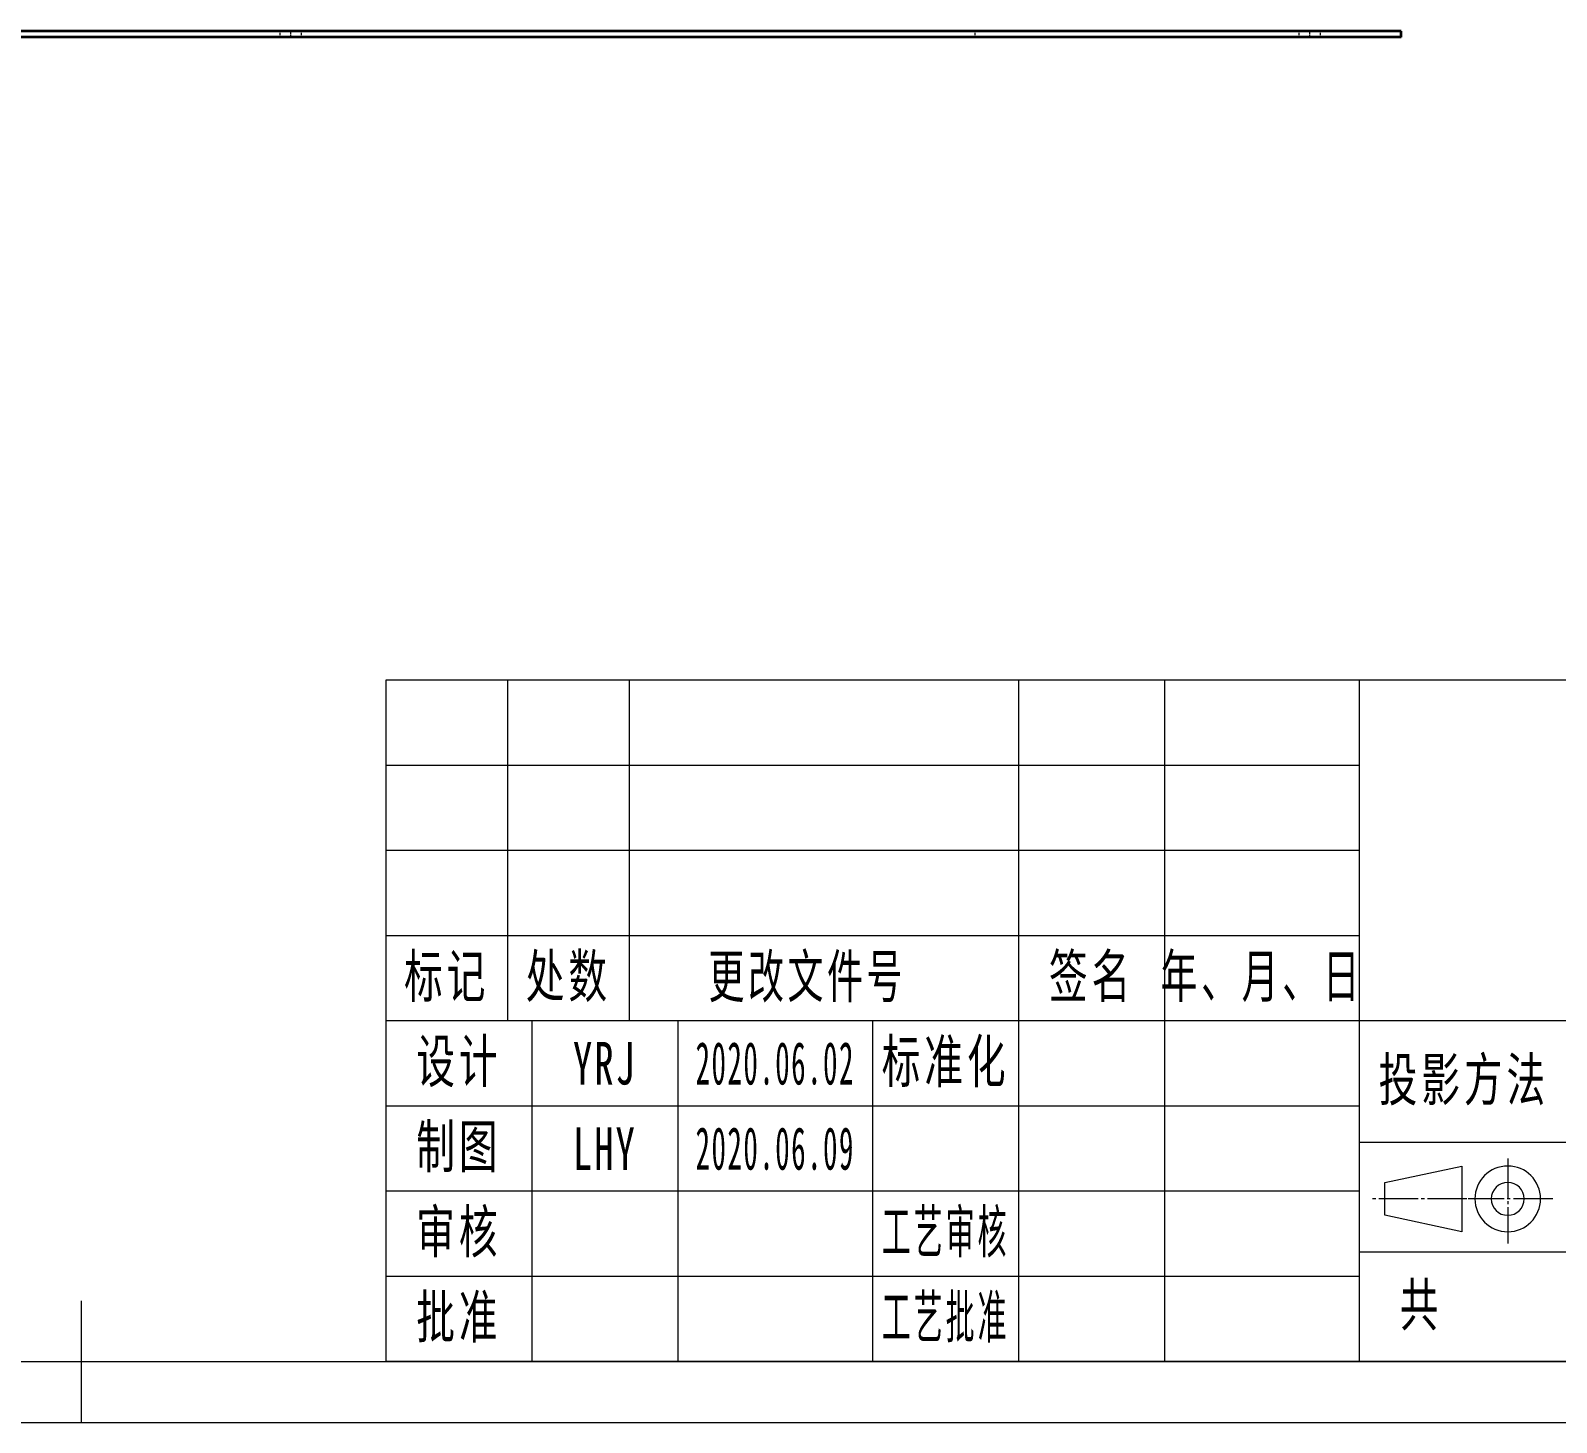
# Model space of a CAD drawing. Header units: millimetres. Extents: x -15766 to 80009, y -9701 to 15159.
# Drawn here: x -4467 to -3965, y 13254 to 13711 of the extents above; entities that cross this region are included whole.
import ezdxf

# ---------------------------------------------------------------- set-up
doc = ezdxf.new("R2010")
doc.units = ezdxf.units.MM
for name, pattern in [('CENTER-HOKUTO_1', [16, 13, -1, 1, -1]), ('DASHDOT', [18.5, 12, -3, 0.5, -3]), ('DASHED', [15, 12, -3]), ('HIDDEN-HOKUTO_1', [2, 1, -1])]:
    doc.linetypes.add(name, pattern=pattern)
for name, color, linetype, lineweight in [('AM_7', 2, 'CENTER-HOKUTO_1', 18), ('AM_HID', 1, 'HIDDEN-HOKUTO_1', 18), ('AM_VIS', 7, 'Continuous', 18), ('CDRAFT0', 7, 'Continuous', 18), ('title_frame', 7, 'Continuous', 18), ('尺寸线层', 3, 'Continuous', 18), ('粗实线层_1', 7, 'Continuous', 15), ('细实线层', 7, 'Continuous', 18)]:
    doc.layers.add(name, color=color, linetype=linetype, lineweight=lineweight)
doc.styles.add('UserTxtStyle1', font='', dxfattribs={"width": 0.618357})
doc.styles.add('UserTxtStyle2', font='', dxfattribs={"width": 0.634692})
doc.styles.add('标准', font='', dxfattribs={"width": 0.667})
doc.styles.get('UserTxtStyle1').set_extended_font_data('宋体')
doc.styles.get('UserTxtStyle2').set_extended_font_data('宋体')
doc.styles.get('标准').set_extended_font_data('宋体')

# ---------------------------------------------------------------- blocks, each defined once
blk = doc.blocks.new('*X589')
at = {"layer": 'CDRAFT0'}
blk.add_line((0, 0), (420, 0), dxfattribs=at)
at = {"layer": '粗实线层_1'}
for p, q in [((210, 0), (210, 10)), ((25, 5), (415, 5))]:
    blk.add_line(p, q, dxfattribs=at)

msp = doc.modelspace()

# ---------------------------------------------------------------- linework, layer by layer
at = {"layer": 'AM_7', "linetype": 'DASHDOT', "lineweight": 13, "ltscale": 0.059998}
for p, q in [((-4381.34364, 13708.9532), (-4381.34364, 13711.3531)), ((-4046.34364, 13708.9532), (-4046.34364, 13711.3531))]:
    msp.add_line(p, q, dxfattribs=at)
at = {"layer": 'AM_HID', "linetype": 'DASHED', "lineweight": 13, "ltscale": 0.05}
for p, q in [((-4384.84364, 13709.15315), (-4384.84364, 13711.15315)), ((-4377.84364, 13709.15315), (-4377.84364, 13711.15315)), ((-4156.34364, 13709.15315), (-4156.34364, 13711.15315)), ((-4049.84364, 13709.15315), (-4049.84364, 13711.15315)), ((-4042.84364, 13709.15315), (-4042.84364, 13711.15315))]:
    msp.add_line(p, q, dxfattribs=at)
at = {"layer": 'AM_VIS', "lineweight": 35}
for p, q in [((-4016.34364, 13711.15315), (-4746.34364, 13711.15315)), ((-4016.34364, 13709.15315), (-4746.34364, 13709.15315))]:
    msp.add_line(p, q, dxfattribs=at)
at = {"layer": 'AM_VIS', "lineweight": 35, "ltscale": 0.05}
msp.add_line((-4016.34364, 13709.15315), (-4016.34364, 13711.15315), dxfattribs=at)
at = {"layer": '粗实线层_1'}
for p, q in [((-3630.08506, 13497.73384), (-4350.08506, 13497.73384)), ((-4350.08506, 13497.73384), (-4350.08506, 13273.73384)), ((-4030.08506, 13497.73384), (-4030.08506, 13273.73384)), ((-3830.08506, 13385.73384), (-4350.08506, 13385.73384)), ((-4190.08506, 13385.73384), (-4190.08506, 13273.73384)), ((-4030.08506, 13357.73384), (-4350.08506, 13357.73384)), ((-4030.08506, 13329.73384), (-4350.08506, 13329.73384)), ((-3830.08506, 13309.73384), (-4030.08506, 13309.73384)), ((-4030.08506, 13301.73384), (-4350.08506, 13301.73384)), ((-3630.08506, 13273.73384), (-4350.08506, 13273.73384))]:
    msp.add_line(p, q, dxfattribs=at)
at = {"layer": '细实线层'}
for p, q in [((-4310.08506, 13497.73384), (-4310.08506, 13385.73384)), ((-4270.08506, 13497.73384), (-4270.08506, 13385.73384)), ((-4142.08506, 13497.73384), (-4142.08506, 13273.73384)), ((-4094.08506, 13497.73384), (-4094.08506, 13273.73384)), ((-4030.08506, 13469.73384), (-4350.08506, 13469.73384)), ((-4030.08506, 13441.73384), (-4350.08506, 13441.73384)), ((-4030.08506, 13413.73384), (-4350.08506, 13413.73384)), ((-4302.08506, 13385.73384), (-4302.08506, 13273.73384)), ((-4254.08506, 13385.73384), (-4254.08506, 13273.73384)), ((-3830.08506, 13345.73384), (-4030.08506, 13345.73384))]:
    msp.add_line(p, q, dxfattribs=at)
at = {"layer": '细实线层', "color": 2, "linetype": 'CENTER-HOKUTO_1', "lineweight": 18}
for p, q in [((-3981.29256, 13340.53315), (-3981.29256, 13312.62595)), ((-3994.69291, 13327.24915), (-4026.52513, 13327.24915)), ((-3966.44319, 13327.24915), (-3994.26581, 13327.24915))]:
    msp.add_line(p, q, dxfattribs=at)
at = {"layer": '细实线层', "color": 3}
for p, q in [((-4021.67839, 13332.64915), (-3996.37019, 13338.04915)), ((-3996.37019, 13338.04915), (-3996.37019, 13316.44915)), ((-4021.67839, 13321.84915), (-4021.67839, 13332.64915)), ((-3996.37019, 13316.44915), (-4021.67839, 13321.84915))]:
    msp.add_line(p, q, dxfattribs=at)
for radius in [10.8, 5.4]:
    msp.add_arc((-3981.29256, 13327.24915), radius, 0, 359.9893827, dxfattribs=at)

# ---------------------------------------------------------------- block references
at = {"layer": 'title_frame', "xscale": 4, "yscale": 4, "zscale": 4}
msp.add_blockref('*X589', (-5290.08506, 13253.73384), dxfattribs=at)

# ---------------------------------------------------------------- texts
at = {"layer": '尺寸线层', "char_height": 14, "attachment_point": 5, "line_spacing_factor": 1.15057}
for s, insert, width, style in [('\\T1.1;标记', (-4330.08506, 13399.73384), 72, '标准'), ('\\T1.1;处数', (-4290.08506, 13399.73384), 72, '标准'), ('\\T1.1;更改文件号', (-4211.55139, 13399.63787), 120, 'UserTxtStyle1'), ('\\T1.1;签名', (-4118.08506, 13399.73384), 88, '标准'), ('\\T1.1;年、月、日', (-4062.08506, 13399.73384), 120, 'UserTxtStyle2'), ('\\T1.1;设计', (-4326.08506, 13371.73384), 88, '标准'), ('{\\T1.1;YRJ}', (-4278.08506, 13371.73384), 88, '标准'), ('{\\W0.5;\\T1.1;2020.06.02}', (-4222.08506, 13371.73384), 64, '标准'), ('\\T1.1;标准化', (-4166.08506, 13371.73384), 88, '标准'), ('\\T1.1;投影方法', (-3995.70507, 13365.73384), 88, '标准'), ('\\T1.1;制图', (-4326.08506, 13343.73384), 88, '标准'), ('{\\T1.1;LHY}', (-4278.08506, 13343.73384), 88, '标准'), ('{\\W0.5;\\T1.1;2020.06.09}', (-4222.08506, 13343.73384), 64, '标准'), ('\\T1.1;审核', (-4326.08506, 13315.73384), 88, '标准'), ('{\\W0.5;\\T1.1;工艺审核}', (-4166.08506, 13315.73384), 88, '标准'), ('\\T1.1;共', (-4009.79973, 13291.73384), 32, '标准'), ('{\\T1.1;批准}', (-4326.08506, 13287.73384), 88, '标准'), ('{\\W0.5;\\T1.1;工艺批准}', (-4166.08506, 13287.73384), 88, '标准')]:
    msp.add_mtext(s, dxfattribs=dict(at, insert=insert, width=width, style=style))

doc.saveas('drawing.dxf')
